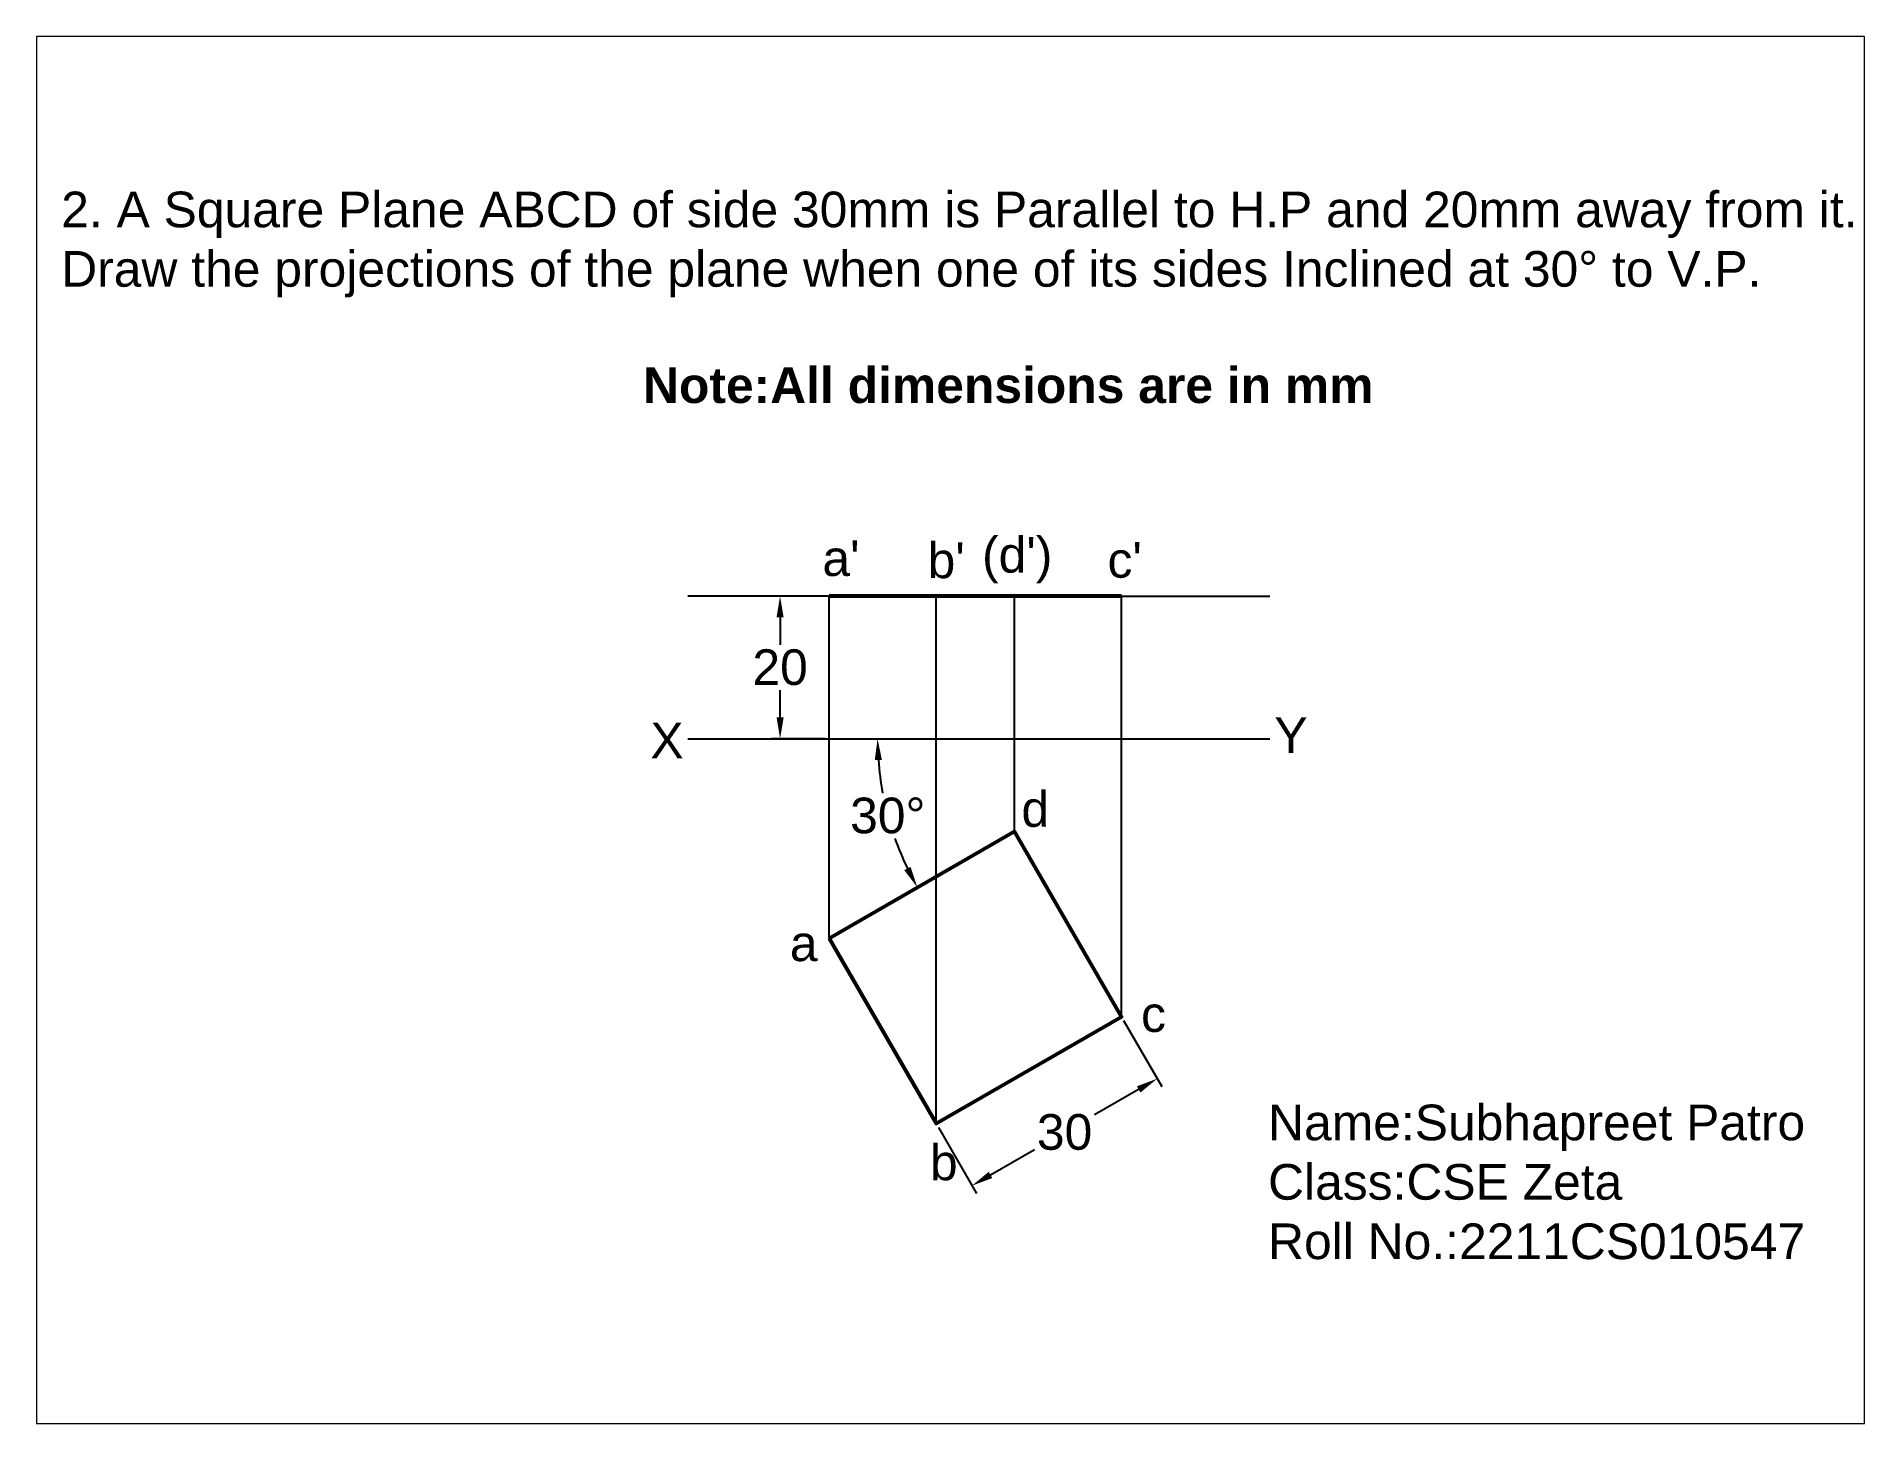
# Paper-space layout 'Layout2' of a CAD drawing. Header units: millimetres. Extents: x 26 to 231, y 20 to 176.
# The model-space entities are those that its viewports show. They can reach past a viewport. Long polylines and large blocks are cut down to what shows.
import ezdxf

# ---------------------------------------------------------------- set-up
doc = ezdxf.new("R2010")
doc.units = ezdxf.units.MM
doc.header["$PDMODE"] = 35
doc.header["$PDSIZE"] = 5
doc.styles.get("Standard").update_dxf_attribs({"font": 'arial.ttf'})
doc.dimstyles.new('ISO-25', dxfattribs={"dimtxt": 5, "dimasz": 3, "dimexe": 1.25, "dimexo": 0.625, "dimtad": 1, "dimtih": 1, "dimtoh": 1, "dimdec": 0, "dimtxsty": 'Standard', "dimcen": 2.5, "dimadec": 0, "dimazin": 0, "dimtfac": 1, "dimtdec": 0, "dimtmove": 0, "dimatfit": 3, "dimfxl": 1, "dimarcsym": 0})

# ---------------------------------------------------------------- blocks, each defined once
blk = doc.blocks.new('*D3')
at = {"color": 0, "lineweight": -2, "transparency": 16777216}
for p, q in [((447.87, 180.9), (440.36, 180.9)), ((441.61, 177.9), (441.61, 174.08)), ((441.61, 163.9), (441.61, 167.72)), ((447.87, 160.9), (440.36, 160.9))]:
    blk.add_line(p, q, dxfattribs=at)
at = {"color": 0, "transparency": 16777216}
for points in [[(441.11, 177.9), (442.11, 177.9), (441.61, 180.9)], [(441.11, 163.9), (442.11, 163.9), (441.61, 160.9)]]:
    blk.add_solid(points, dxfattribs=at)
at = {"layer": 'Defpoints', "color": 0, "transparency": 16777216}
for p in [(448.5, 180.9), (441.61, 160.9), (448.5, 160.9)]:
    blk.add_point(p, dxfattribs=at)
at = {"color": 0, "transparency": 16777216, "insert": (441.61, 170.9), "char_height": 5, "attachment_point": 5}
blk.add_mtext('20', dxfattribs=at)
blk = doc.blocks.new('*D4')
at = {"color": 0, "lineweight": -2, "transparency": 16777216}
for p, q in [((489.79, 121.37), (495.13, 112.13)), ((491.9, 111.71), (485.71, 108.14)), ((463.81, 106.37), (469.15, 97.13)), ((471.12, 99.71), (477.31, 103.29))]:
    blk.add_line(p, q, dxfattribs=at)
at = {"color": 0, "transparency": 16777216}
for points in [[(491.65, 112.15), (492.15, 111.28), (494.5, 113.21)], [(470.87, 100.15), (471.37, 99.28), (468.52, 98.21)]]:
    blk.add_solid(points, dxfattribs=at)
at = {"layer": 'Defpoints', "color": 0, "transparency": 16777216}
for p in [(489.48, 121.91), (494.5, 113.21), (463.5, 106.91)]:
    blk.add_point(p, dxfattribs=at)
at = {"color": 0, "transparency": 16777216, "insert": (481.51, 105.71), "char_height": 5, "attachment_point": 5}
blk.add_mtext('30', dxfattribs=at)
blk = doc.blocks.new('*D5')
at = {"color": 0, "lineweight": -2, "transparency": 16777216}
for start, end in [(184.1197, 190.5229), (199.5731, 205.8803)]:
    blk.add_arc((497.02, 160.9), 41.73, start, end, dxfattribs=at)
at = {"color": 0, "transparency": 16777216}
for points in [[(454.89, 157.89), (455.89, 157.92), (455.28, 160.9)], [(459.91, 142.92), (459.03, 142.45), (460.87, 140.04)]]:
    blk.add_solid(points, dxfattribs=at)
at = {"layer": 'Defpoints', "color": 0, "transparency": 16777216}
for p in [(428.65, 160.9), (510.28, 160.9), (455.92, 153.65), (474.48, 147.89), (448.5, 132.89)]:
    blk.add_point(p, dxfattribs=at)
at = {"color": 0, "transparency": 16777216, "insert": (456.71, 150.1), "char_height": 5, "attachment_point": 5}
blk.add_mtext('30°', dxfattribs=at)

msp = doc.modelspace()

# ---------------------------------------------------------------- linework, layer by layer
for p, q in [((448.5, 180.9), (428.65, 180.9)), ((448.5, 160.9), (448.5, 180.9)), ((463.5, 160.9), (463.5, 180.9)), ((474.48, 160.9), (474.48, 180.9)), ((489.48, 160.9), (489.48, 180.9)), ((489.48, 180.9), (510.28, 180.9)), ((428.65, 160.9), (510.28, 160.9)), ((448.5, 132.89), (448.5, 160.9)), ((463.5, 106.91), (463.5, 160.9)), ((474.48, 147.89), (474.48, 160.9)), ((489.48, 121.91), (489.48, 160.9))]:
    msp.add_line(p, q)
at = {"lineweight": 53}
msp.add_line((489.48, 180.9), (448.5, 180.9), dxfattribs=at)
msp.add_lwpolyline([(448.5, 132.89), (463.5, 106.91), (489.48, 121.91), (474.48, 147.89)], close=True, dxfattribs=at)

# ---------------------------------------------------------------- texts
at = {"char_height": 5, "attachment_point": 1}
for s, width, insert in [('\\A1;2. A Square Plane ABCD of side 30mm is Parallel to H.P and 20mm away from it. \\PDraw the projections of the plane when one of its sides Inclined at 30%%D to V.P.', 344.8379, (340.79, 237.63)), ('{\\fArial|b1|i0|c0|p34;Note:All dimensions are in mm}', 127.5297, (422.38, 212.98)), ("a'", 5.0875, (447.54, 188.72)), ("b'", 5.363, (462.3, 188.42)), ("(d')", 11.1521, (469.93, 189.2)), ("c'", 10.1962, (487.53, 188.48)), ('X', 4.5828, (423.42, 163.16)), ('Y', 9.776, (510.93, 163.88)), ('\\pxt0;d', 41.024, (475.46, 153.54)), ('\\pxt0;a', 41.024, (442.98, 134.71)), ('\\pxt0;c', 41.024, (492.23, 124.77)), ('Name:Subhapreet Patro\\PClass:CSE Zeta\\PRoll No.:2211CS010547', 93.3731, (510.05, 109.58)), ('\\pxt0;b', 41.024, (462.63, 103.98))]:
    msp.add_mtext_dynamic_manual_height_columns(s, width=width, gutter_width=25, heights=[0], dxfattribs=dict(at, insert=insert))

# ---------------------------------------------------------------- dimensions: what is measured, and where the dimension line sits
for p1, p2, distance, picture, middle in [((448.5, 180.9), (448.5, 160.9), -6.89, '*D3', (441.61, 170.9)), ((463.5, 106.91), (489.48, 121.91), -10.04, '*D4', (481.51, 105.71))]:
    dim = msp.add_aligned_dim(p1=p1, p2=p2, distance=distance, dimstyle='ISO-25')
    dim.commit()
    dim.dimension.update_dxf_attribs({"geometry": picture, "text_midpoint": middle})
dim = msp.add_angular_dim_2l(base=(455.92, 153.65), line1=((474.48, 147.89), (448.5, 132.89)), line2=((428.65, 160.9), (510.28, 160.9)), dimstyle='ISO-25')
dim.commit()
dim.dimension.update_dxf_attribs({"geometry": '*D5', "text_midpoint": (456.71, 150.1)})

psp = doc.layouts.new('Layout2')

# ---------------------------------------------------------------- viewports
at = {"layer": '0'}
psp.add_viewport(center=(128.5, 97.5), size=(205.6, 156), view_center_point=(465.51, 162.12), view_height=194.5137, dxfattribs=at)

doc.saveas('drawing.dxf')
